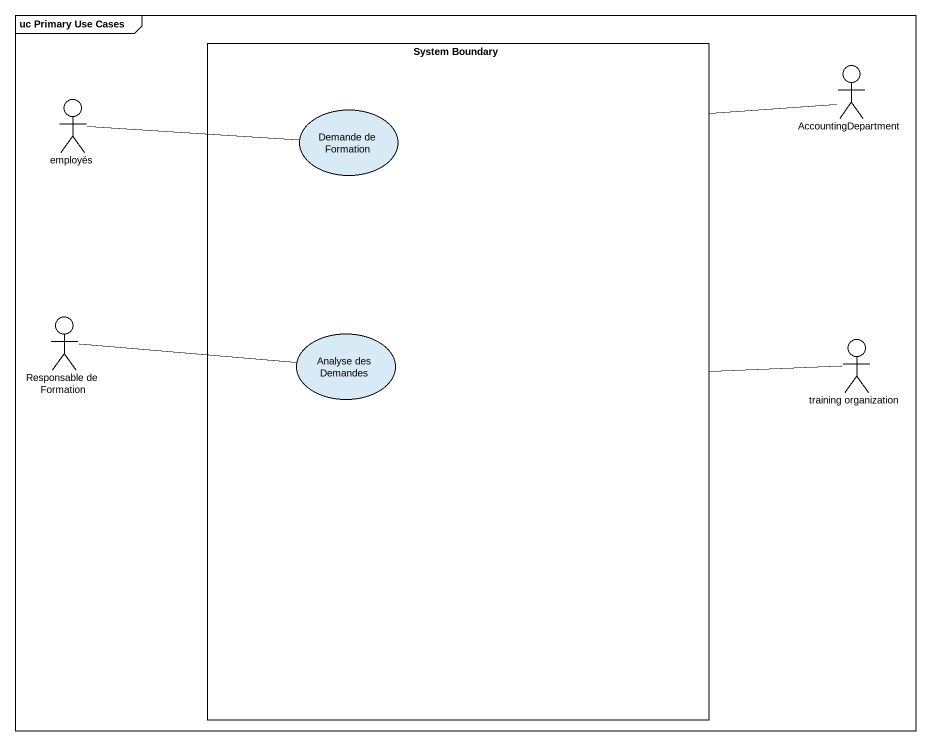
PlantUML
@startuml
mainframe uc Primary Use Cases
rectangle "System Boundary" as System_Boundary {
  usecase "Demande de Formation" as Demande_de_Formation
  usecase "Analyse des Demandes" as Analyse_des_Demandes
}
actor employés
actor AccountingDepartment
actor "Responsable de Formation" as Responsable_de_Formation
actor "training organization" as training_organization
System_Boundary -up- AccountingDepartment
System_Boundary -right- training_organization
employés -right- Demande_de_Formation
Responsable_de_Formation -right- Analyse_des_Demandes
@enduml
